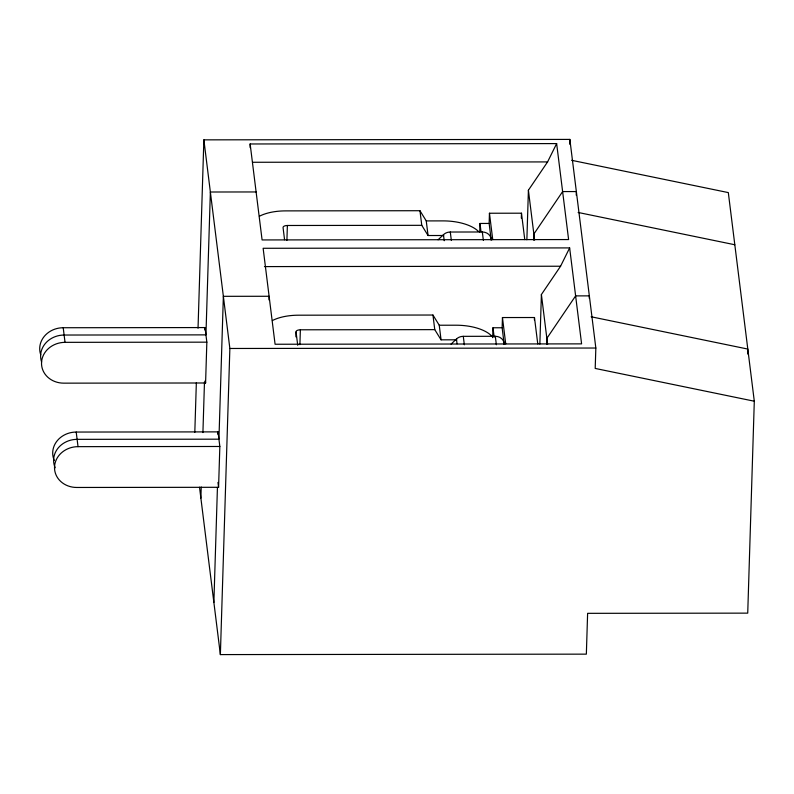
<?xml version="1.0" encoding="UTF-8"?>
<svg xmlns="http://www.w3.org/2000/svg" width="794" height="794" viewBox="0 0 794 794"><rect width="100%" height="100%" fill="white"/><g stroke="black" fill="none" stroke-linecap="round" stroke-linejoin="round"><path stroke-width="1.19" d="M194.808 432.343L196.346 382.768M198.034 328.23L203.869 139.853L569.854 139.407L595.837 348.03L595.202 368.436L754.3 401.218L747.73 613.137L587.62 613.335L586.349 654.147L220.375 654.593L199.522 487.208M204.951 330.036L205.031 327.565L63.212 327.733A22.917 20.366 -7.1 0 0 40.732 354.759M200.882 498.126L201.229 487M202.917 432.571L204.485 381.864M206.847 342.164L65.029 342.343A22.917 20.366 -7.1 0 0 41.526 362.779A22.917 20.366 -7.1 0 0 63.768 383.155L205.586 382.986L206.847 342.164L205.031 327.565M217.943 434.348L218.022 431.876L76.204 432.055A22.917 20.366 -7.1 0 0 54.28 460.47M213.874 602.438L217.437 487.417M219.839 446.476L78.03 446.655A22.917 20.366 -7.1 0 0 54.518 467.09A22.917 20.366 -7.1 0 0 76.76 487.466L218.578 487.298L219.839 446.476L218.022 431.876M220.375 654.593L229.863 348.477L203.869 139.853M268.997 299.943L269.106 296.271L223.362 296.321L218.936 439.181L77.117 439.35A22.917 20.366 -7.1 0 0 55.183 467.765M286.912 240.334L287.378 225.486L421.773 225.327L428.065 235.52L443.687 235.5M295.894 336.845L296.053 331.892A4.585 2.084 1.8 0 1 300.37 329.798L434.765 329.639L441.057 339.832L456.679 339.812M299.904 344.646L300.37 329.798M479.725 232.096L479.993 223.461L489.144 223.442L491.218 240.135A9.171 8.148 -7.1 0 0 482.325 231.987L450.297 232.027A9.171 8.148 -7.1 0 0 443.459 234.687L438.08 239.798M489.144 223.442L489.451 213.239L521.479 213.199L524.774 239.629M492.677 337.649L492.985 327.773L502.136 327.763L504.21 344.447A9.171 8.148 -7.1 0 0 495.317 336.299L463.289 336.338A9.171 8.148 -7.1 0 0 456.451 339.008L451.071 344.11M502.136 327.763L502.453 317.55L534.471 317.521L537.766 343.941M521.33 218.152L521.479 213.199M526.869 239.748L528.407 190.213L547.582 161.916L556.644 143.595L250.14 143.972L250.16 147.634M533.667 240.155L533.866 234.022L562.628 191.572L576.345 191.562L576.236 195.155M534.392 319.992L534.471 317.521M539.86 344.06L541.399 294.524L560.574 266.228L569.645 247.907L263.132 248.284L275.081 344.249L581.595 343.871L569.645 247.907M546.669 344.467L546.858 338.343L575.62 295.884L589.346 295.874L589.267 298.276M569.705 144.2L569.854 139.407M747.65 353.975L747.799 349.062L591.143 316.776M252.7 162.274L547.582 161.916M256.115 191.95L210.37 192.009L205.944 334.87L64.125 335.038A22.917 20.366 -7.1 0 0 41.635 362.064M428.065 235.52L426.249 220.911L419.957 210.718L285.552 210.886A36.673 16.664 1.8 0 0 259.39 216.256M426.249 220.911L443.072 220.891A36.673 16.664 1.8 0 1 478.454 231.441M264.452 266.595L560.574 266.228M441.057 339.832L439.241 325.232L432.948 315.029L298.544 315.198A36.673 16.664 1.8 0 0 272.382 320.568M439.241 325.232L456.064 325.212A36.673 16.664 1.8 0 1 492.498 336.934M229.863 348.477L595.837 348.03M571.65 160.309L728.316 192.595L754.3 401.218M578.141 212.464L734.807 244.751M556.644 143.595L568.603 239.56L262.089 239.937L250.14 143.972M528.407 190.213L534.62 240.116M541.399 294.524L547.612 344.427M489.451 213.239L492.746 239.669M502.453 317.55L505.738 343.981M482.325 231.987L483.377 240.443M495.317 336.299L496.369 344.755M479.993 223.461L481.015 231.669M492.985 327.773L494.156 337.162M450.297 232.027L451.349 240.483M463.289 336.338L464.341 344.794M443.459 234.687L444.213 240.731M456.451 339.008L457.056 343.832M419.957 210.718L421.773 225.327M432.948 315.029L434.765 329.639M284.57 239.748L283.061 227.58A4.585 2.084 1.8 0 1 287.378 225.486M296.053 331.892L297.72 345.281M205.279 380.544L205.586 382.986M217.973 482.424L218.578 487.298M63.212 327.733L65.029 342.343M76.204 432.055L78.03 446.655"/></g></svg>
